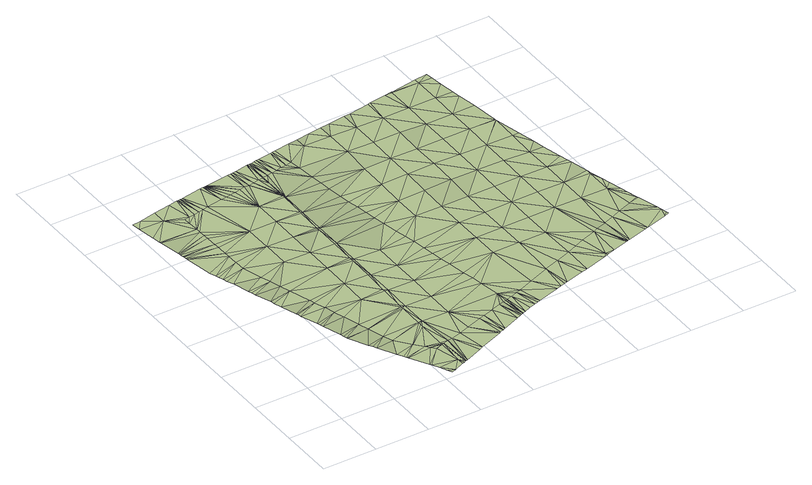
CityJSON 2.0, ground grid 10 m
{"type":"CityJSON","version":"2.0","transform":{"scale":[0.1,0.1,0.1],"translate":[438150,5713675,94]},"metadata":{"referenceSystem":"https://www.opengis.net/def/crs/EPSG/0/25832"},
"CityObjects":{
"terrain1":{"type":"TINRelief","attributes":{"lod":0},"geometry":[{"type":"CompositeSurface","lod":"1","boundaries":[[[0,1,2]],[[3,4,5]],[[4,1,6]],[[6,1,7]],[[5,4,6]],[[8,9,10]],[[1,0,7]],[[7,0,11]],[[12,13,14]],[[4,12,14]],[[15,16,13]],[[12,15,13]],[[4,14,2]],[[1,4,2]],[[17,18,19]],[[20,21,17]],[[19,20,17]],[[22,23,24]],[[8,19,18]],[[19,8,10]],[[16,10,9]],[[16,15,10]],[[20,23,21]],[[24,23,20]],[[25,26,27]],[[28,22,24]],[[29,30,31]],[[27,30,29]],[[32,33,25]],[[27,32,25]],[[34,33,32]],[[28,29,31]],[[29,28,24]],[[26,30,27]],[[32,35,34]],[[35,32,36]],[[37,38,39]],[[40,41,42]],[[43,40,42]],[[44,45,46]],[[47,46,45]],[[48,49,44]],[[46,48,44]],[[50,51,49]],[[48,50,49]],[[37,43,42]],[[43,37,39]],[[40,47,41]],[[46,47,40]],[[51,50,52]],[[53,54,55]],[[56,52,53]],[[53,52,54]],[[52,50,57]],[[54,52,57]],[[58,38,59]],[[39,38,58]],[[58,59,35]],[[36,58,35]],[[55,60,53]],[[15,12,61]],[[62,15,61]],[[63,64,65]],[[15,64,10]],[[66,64,63]],[[67,66,63]],[[64,15,62]],[[65,64,62]],[[68,20,19]],[[24,20,68]],[[69,27,70]],[[68,19,71]],[[29,24,72]],[[10,64,66]],[[46,40,73]],[[73,40,74]],[[50,48,75]],[[57,50,75]],[[40,43,76]],[[74,40,76]],[[48,46,77]],[[77,46,73]],[[78,66,67]],[[79,78,67]],[[66,78,10]],[[12,4,3]],[[61,12,3]],[[10,78,80]],[[81,82,83]],[[84,80,85]],[[86,84,85]],[[87,84,86]],[[88,87,86]],[[89,82,81]],[[90,91,92]],[[93,90,92]],[[94,82,89]],[[95,94,89]],[[96,82,94]],[[10,87,97]],[[91,97,98]],[[92,91,98]],[[80,84,10]],[[98,97,99]],[[97,91,71]],[[84,87,10]],[[100,90,101]],[[101,90,93]],[[10,71,19]],[[68,71,102]],[[80,78,79]],[[85,80,79]],[[103,100,104]],[[104,100,101]],[[90,100,105]],[[106,107,108]],[[109,106,108]],[[107,106,71]],[[110,103,82]],[[100,103,111]],[[97,71,10]],[[111,103,110]],[[105,111,82]],[[82,103,83]],[[83,103,104]],[[110,82,111]],[[112,105,113]],[[113,105,114]],[[100,111,105]],[[105,82,114]],[[114,82,96]],[[115,112,116]],[[117,115,116]],[[71,91,112]],[[118,119,120]],[[120,119,121]],[[119,102,121]],[[121,102,122]],[[107,115,117]],[[108,107,117]],[[105,91,90]],[[112,91,105]],[[116,112,113]],[[115,71,112]],[[123,106,124]],[[124,106,109]],[[71,106,123]],[[97,87,99]],[[99,87,88]],[[102,123,122]],[[122,123,124]],[[107,71,115]],[[72,68,125]],[[29,72,126]],[[119,68,102]],[[127,128,27]],[[70,128,129]],[[130,70,129]],[[126,127,29]],[[129,128,131]],[[128,70,27]],[[69,70,132]],[[132,70,130]],[[58,36,133]],[[133,36,134]],[[39,58,135]],[[136,39,135]],[[137,32,138]],[[138,69,139]],[[140,138,139]],[[32,27,69]],[[141,137,142]],[[138,32,69]],[[36,137,141]],[[134,36,141]],[[139,69,132]],[[125,143,144]],[[145,125,144]],[[143,125,68]],[[102,71,123]],[[68,119,143]],[[143,119,118]],[[146,143,118]],[[147,125,148]],[[148,125,145]],[[72,149,126]],[[126,149,150]],[[150,149,151]],[[127,126,152]],[[153,127,152]],[[152,126,150]],[[127,27,29]],[[128,127,131]],[[131,127,153]],[[149,147,154]],[[151,149,154]],[[144,143,146]],[[154,147,148]],[[43,39,155]],[[155,39,136]],[[76,43,155]],[[137,138,142]],[[142,138,140]],[[125,147,72]],[[36,32,137]],[[147,149,72]],[[75,48,77]],[[135,58,156]],[[156,58,133]],[[68,72,24]]]}]},
"terrain2":{"type":"TINRelief","attributes":{"lod":0},"geometry":[{"type":"CompositeSurface","lod":"1","boundaries":[[[52,56,157]],[[52,157,158]],[[159,52,158]],[[159,158,160]],[[52,159,51]],[[161,160,162]],[[161,159,160]],[[159,49,51]],[[159,44,49]],[[159,45,44]],[[159,161,45]],[[163,161,162]],[[45,161,47]],[[161,164,47]],[[163,162,165]],[[163,164,161]],[[164,41,47]],[[164,42,41]],[[42,164,37]],[[37,164,38]],[[163,166,164]],[[163,165,167]],[[164,168,38]],[[166,163,167]],[[168,59,38]],[[168,35,59]],[[168,34,35]],[[169,168,164]],[[170,34,168]],[[169,164,166]],[[34,170,33]],[[170,25,33]],[[171,169,166]],[[172,170,168]],[[173,25,170]],[[166,167,174]],[[25,173,26]],[[171,166,174]],[[26,173,30]],[[168,169,172]],[[170,175,173]],[[172,175,170]],[[171,176,169]],[[173,177,30]],[[177,31,30]],[[178,171,174]],[[31,177,28]],[[176,171,178]],[[179,28,177]],[[175,180,173]],[[181,176,178]],[[28,179,22]],[[169,176,182]],[[182,183,169]],[[184,176,181]],[[182,176,184]],[[177,173,180]],[[185,182,184]],[[22,179,23]],[[177,186,179]],[[180,186,177]],[[169,187,172]],[[183,182,185]],[[179,188,23]],[[183,189,169]],[[188,21,23]],[[188,17,21]],[[190,175,172]],[[191,183,185]],[[192,17,188]],[[189,187,169]],[[17,192,18]],[[18,192,8]],[[175,193,180]],[[187,194,172]],[[179,195,188]],[[196,8,192]],[[194,190,172]],[[186,197,179]],[[198,183,191]],[[8,196,9]],[[199,198,191]],[[200,186,180]],[[196,16,9]],[[201,193,175]],[[13,16,196]],[[14,13,196]],[[202,198,199]],[[2,14,196]],[[197,195,179]],[[203,198,202]],[[183,198,189]],[[204,203,202]],[[205,206,180]],[[207,196,192]],[[206,200,180]],[[208,209,204]],[[209,203,204]],[[189,198,203]],[[196,210,2]],[[211,212,208]],[[195,213,188]],[[212,209,208]],[[214,210,196]],[[209,189,203]],[[175,190,201]],[[215,216,188]],[[210,0,2]],[[217,218,186]],[[219,212,211]],[[192,188,216]],[[218,197,186]],[[209,212,189]],[[220,219,211]],[[205,180,193]],[[0,210,11]],[[189,212,219]],[[221,214,196]],[[11,210,222]],[[219,223,189]],[[222,210,224]],[[225,219,220]],[[210,214,224]],[[186,200,217]],[[189,226,187]],[[207,227,196]],[[223,226,189]],[[188,213,215]],[[224,214,228]],[[223,219,225]],[[228,214,229]],[[214,230,229]],[[231,223,225]],[[192,216,232]],[[207,192,232]],[[229,230,233]],[[223,231,234]],[[235,190,194]],[[230,236,233]],[[226,223,234]],[[190,235,201]],[[196,227,221]],[[237,236,230]],[[230,214,221]],[[201,238,193]],[[193,238,205]],[[239,235,187]],[[205,238,206]],[[217,240,218]],[[187,226,239]],[[233,236,241]],[[230,221,237]],[[206,242,200]],[[194,187,235]],[[236,243,241]],[[243,236,237]],[[197,244,195]],[[237,245,243]],[[195,244,213]],[[213,244,215]],[[217,200,240]],[[235,238,201]],[[241,243,246]],[[226,234,247]],[[243,245,246]],[[197,218,240]],[[216,248,232]],[[240,244,197]],[[246,245,249]],[[239,226,247]],[[232,250,207]],[[207,250,227]],[[237,251,245]],[[227,250,221]],[[221,252,237]],[[216,215,248]],[[253,239,247]],[[249,245,254]],[[255,235,239]],[[248,250,232]],[[240,200,242]],[[255,239,253]],[[248,215,244]],[[245,251,254]],[[206,238,242]],[[252,251,237]],[[256,255,253]],[[257,255,256]],[[258,244,240]],[[242,259,240]],[[254,251,260]],[[261,235,255]],[[259,258,240]],[[252,221,250]],[[262,255,257]],[[238,235,261]],[[263,248,244]],[[264,262,257]],[[238,265,242]],[[262,261,255]],[[260,251,266]],[[252,267,251]],[[268,250,248]],[[251,267,266]],[[238,261,265]],[[242,269,259]],[[263,244,258]],[[263,268,248]],[[270,262,264]],[[271,261,262]],[[242,265,269]],[[272,258,259]],[[271,262,270]],[[269,273,259]],[[252,250,268]],[[266,267,274]],[[261,275,265]],[[276,267,252]],[[268,277,252]],[[258,272,263]],[[278,271,270]],[[261,271,275]],[[279,269,265]],[[274,267,280]],[[259,273,272]],[[281,268,263]],[[276,252,277]],[[279,273,269]],[[267,276,280]],[[271,282,275]],[[283,282,271]],[[265,275,284]],[[283,271,278]],[[285,275,282]],[[263,272,281]],[[286,277,268]],[[265,284,279]],[[281,287,268]],[[288,283,278]],[[279,289,273]],[[285,282,283]],[[290,283,288]],[[280,276,291]],[[292,284,275]],[[293,283,290]],[[294,275,285]],[[294,285,283]],[[272,295,281]],[[272,273,295]],[[291,276,296]],[[268,287,286]],[[294,283,293]],[[273,289,295]],[[276,277,297]],[[279,284,292]],[[292,275,294]],[[276,297,296]],[[295,298,281]],[[299,294,293]],[[277,286,297]],[[292,300,279]],[[287,281,298]],[[279,301,289]],[[298,302,287]],[[292,294,303]],[[303,294,299]],[[304,303,299]],[[305,303,304]],[[296,297,306]],[[307,292,303]],[[295,289,301]],[[307,303,305]],[[279,300,301]],[[286,287,308]],[[309,307,305]],[[310,298,295]],[[301,311,295]],[[306,297,312]],[[297,286,308]],[[287,302,308]],[[313,300,292]],[[314,307,309]],[[315,292,307]],[[308,316,297]],[[297,316,312]],[[317,314,309]],[[318,302,298]],[[313,301,300]],[[310,295,311]],[[310,318,298]],[[307,314,315]],[[313,292,315]],[[312,316,319]],[[301,320,311]],[[321,314,317]],[[313,320,301]],[[314,322,315]],[[308,302,318]],[[322,314,321]],[[316,323,319]],[[308,324,316]],[[311,325,310]],[[322,326,315]],[[320,325,311]],[[319,323,327]],[[327,323,328]],[[329,313,315]],[[328,323,330]],[[308,318,324]],[[321,331,322]],[[332,323,316]],[[324,333,316]],[[334,326,322]],[[333,332,316]],[[323,332,330]],[[335,310,325]],[[315,326,329]],[[334,322,336]],[[320,313,337]],[[318,310,338]],[[321,339,331]],[[340,326,334]],[[336,322,331]],[[324,318,341]],[[325,320,342]],[[313,329,343]],[[310,335,344]],[[337,313,343]],[[345,346,339]],[[347,329,326]],[[338,310,344]],[[348,334,336]],[[340,334,348]],[[349,320,337]],[[342,320,349]],[[330,332,350]],[[339,346,331]],[[326,340,351]],[[352,326,351]],[[353,326,352]],[[335,325,354]],[[341,318,338]],[[347,326,353]],[[355,325,342]],[[356,340,348]],[[351,340,356]],[[354,325,355]],[[347,357,329]],[[343,329,357]],[[333,324,358]],[[359,324,341]],[[360,335,354]],[[344,335,360]],[[358,324,359]],[[332,333,361]],[[362,333,358]],[[361,333,362]],[[350,332,363]],[[364,332,361]],[[363,332,364]]]}]}
},
"vertices":[
[248,613,12],[247,613,12],[248,595,12],[221,651,12],[238,611,12],[244,655,12],[246,655,12],[249,655,12],[247,503,11],[248,550,11],[200,550,12],[249,656,12],[228,609,12],[248,556,11],[248,561,11],[218,607,12],[248,554,11],[246,453,10],[247,500,10],[200,500,12],[200,450,12],[246,450,10],[246,400,10],[246,446,10],[200,400,11],[244,256,8],[245,300,9],[200,300,10],[245,355,10],[200,350,11],[245,345,10],[245,350,10],[200,250,9],[244,250,8],[243,207,7],[243,200,7],[160,196,8],[243,150,7],[243,195,7],[176,148,7],[203,104,7],[243,143,7],[243,148,7],[182,130,7],[242,80,7],[242,84,7],[216,89,7],[243,137,7],[222,81,7],[242,79,7],[229,74,7],[242,78,7],[241,30,7],[223,9,7],[204,26,8],[211,13,7],[241,17,7],[197,39,8],[166,177,8],[243,198,7],[215,6,7],[215,650,12],[210,649,12],[161,642,13],[208,606,13],[204,649,12],[198,604,13],[159,642,13],[150,450,12],[138,262,10],[131,281,10],[150,500,12],[150,400,12],[175,78,8],[172,83,8],[195,42,8],[166,94,8],[176,75,8],[188,602,13],[157,641,13],[178,600,13],[50,625,12],[50,600,12],[79,629,13],[169,599,13],[155,641,13],[153,641,13],[159,597,13],[152,641,13],[19,620,11],[110,588,13],[119,590,13],[105,633,13],[103,633,13],[6,602,11],[4,618,11],[11,571,11],[129,592,13],[108,634,13],[146,640,13],[100,586,13],[100,633,13],[83,470,13],[90,585,13],[97,632,13],[81,550,13],[82,500,13],[82,520,13],[21,505,13],[22,500,13],[80,583,13],[80,570,13],[81,540,13],[14,552,11],[14,554,11],[82,530,13],[20,510,13],[21,508,13],[36,425,14],[84,460,13],[32,436,14],[24,489,13],[23,492,13],[83,490,13],[22,497,13],[85,420,13],[109,348,11],[115,329,11],[128,291,10],[89,270,12],[90,267,12],[79,299,12],[92,261,11],[122,173,10],[120,178,10],[141,138,9],[145,131,9],[150,224,9],[144,243,9],[103,230,11],[105,224,11],[118,186,10],[107,218,11],[84,440,13],[41,410,14],[43,403,14],[38,418,14],[96,385,12],[48,390,14],[103,367,12],[62,348,13],[60,355,13],[72,319,13],[74,313,12],[57,362,13],[148,125,9],[123,171,10],
[245,18,7],[249,20,7],[246,79,7],[251,21,6],[256,82,7],[254,22,6],[265,85,6],[250,150,7],[286,35,6],[284,91,6],[293,38,6],[250,200,7],[300,150,5],[250,250,8],[303,97,6],[300,200,6],[250,300,8],[338,57,5],[300,250,7],[332,107,6],[250,350,9],[341,59,5],[250,400,10],[300,300,7],[347,61,5],[342,110,6],[361,116,6],[348,61,5],[352,63,5],[300,350,7],[387,188,5],[250,450,10],[393,150,5],[379,227,5],[384,76,5],[250,500,10],[370,279,5],[384,207,5],[342,431,5],[250,550,11],[346,411,5],[380,122,6],[392,79,5],[360,342,5],[374,260,5],[395,81,5],[389,125,5],[398,82,5],[367,299,5],[364,319,5],[324,536,6],[399,83,5],[395,127,5],[257,614,12],[404,84,5],[399,128,5],[339,451,5],[267,616,12],[336,471,5],[332,491,5],[356,362,5],[352,381,5],[408,131,5],[417,90,5],[317,575,9],[251,656,12],[421,136,5],[254,656,12],[428,93,5],[430,139,5],[321,555,8],[259,657,12],[264,658,12],[277,618,12],[435,95,5],[329,510,5],[269,659,12],[440,97,5],[450,250,4],[287,620,12],[312,604,11],[450,300,3],[458,150,5],[400,400,5],[294,662,12],[450,350,3],[297,621,12],[400,450,5],[308,624,12],[298,663,12],[482,110,5],[400,500,7],[304,664,12],[400,550,8],[350,650,12],[400,600,12],[490,112,5],[332,668,12],[496,165,5],[499,115,5],[505,117,4],[450,450,6],[450,400,4],[350,671,11],[500,250,4],[524,175,4],[450,500,8],[540,127,4],[500,300,4],[375,675,11],[400,650,11],[450,550,9],[500,350,3],[551,130,4],[552,186,4],[500,450,8],[500,400,5],[400,679,11],[550,250,4],[450,650,10],[450,600,10],[593,143,4],[550,350,4],[418,682,10],[500,500,9],[570,193,4],[600,150,4],[550,300,4],[589,201,4],[500,600,10],[500,550,8],[600,145,4],[550,400,5],[604,146,4],[450,686,10],[600,300,4],[616,150,4],[617,211,4],[550,450,7],[462,688,9],[500,650,9],[550,500,8],[645,159,4],[600,350,4],[600,400,5],[550,550,8],[626,215,4],[647,159,4],[649,160,4],[500,694,9],[645,222,3],[550,600,8],[652,161,4],[600,500,7],[600,450,6],[505,695,9],[650,350,4],[664,229,3],[650,300,3],[550,650,9],[690,172,3],[600,550,8],[537,700,9],[650,400,4],[695,174,3],[682,237,3],[550,700,9],[600,600,8],[650,450,4],[700,300,2],[548,702,9],[550,702,9],[700,350,2],[552,702,9],[741,205,3],[600,700,9],[600,650,9],[709,248,2],[650,500,6],[739,213,3],[691,391,3],[650,550,7],[736,186,3],[727,255,2],[649,551,7],[685,415,3],[700,359,2],[650,547,7],[745,189,3],[744,194,3],[708,328,2],[729,252,2],[689,400,3],[600,710,9],[723,275,2],[719,289,2],[712,312,2],[670,470,5],[676,450,3],[728,255,2],[702,350,2],[636,636,8],[642,600,8],[662,500,6],[629,679,8],[634,650,8],[624,713,8],[626,700,8]
]}
